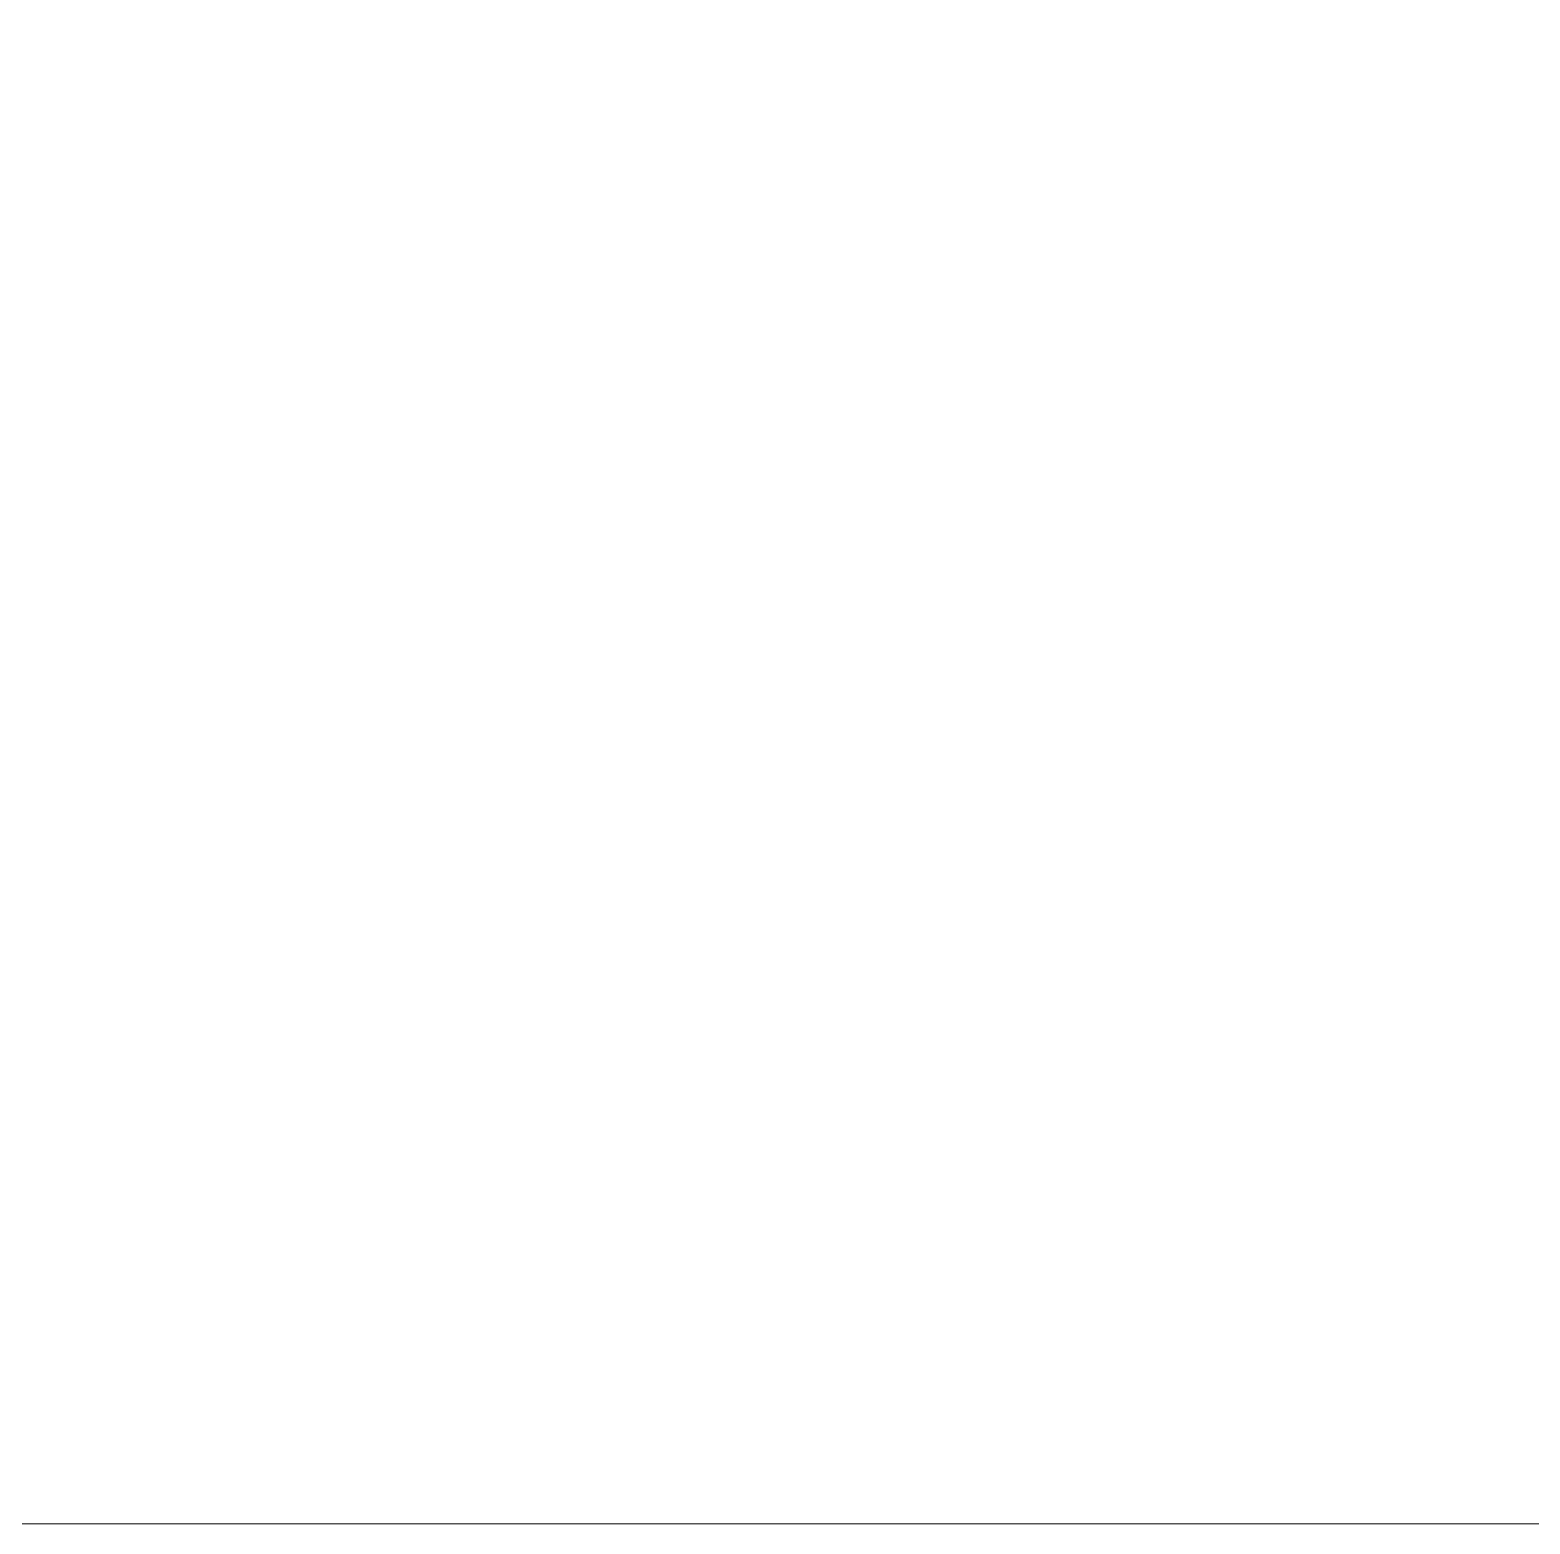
# Model space of a CAD drawing. Extents: x -2 to 9008, y -1000 to 0.
# Drawn here: x 1642.9 to 1893.9, y -1000 to -750 of the extents above; entities that cross this region are included whole.
import ezdxf

# ---------------------------------------------------------------- set-up
doc = ezdxf.new("R2010")
doc.units = 0
doc.header["$MEASUREMENT"] = 0
doc.layers.add('Layer 1', color=7, linetype='Continuous')

# ---------------------------------------------------------------- blocks, each defined once
blk = doc.blocks.new('block 7')
at = {"layer": 'Layer 1', "lineweight": 0}
blk.add_open_spline([(1144.96, 0), (1144.96, 0), (1144.96, -387.67), (1144.96, -387.67), (1144.96, -387.67), (1144.96, -389.9), (1144.96, -389.9), (1144.96, -389.9), (1144.96, -402.58), (1144.96, -402.58), (1144.96, -402.58), (1144.96, -409.55), (1144.96, -409.55), (1144.96, -409.55), (1144.96, -416.56), (1144.96, -416.56), (1144.96, -416.56), (1144.96, -422.52), (1144.96, -422.52), (1144.96, -422.52), (1144.96, -455.49), (1144.96, -455.49), (1144.96, -455.49), (1144.96, -470.32), (1144.96, -470.32), (1144.96, -470.32), (1144.96, -475.2), (1144.96, -475.2), (1144.68, -475.57), (1144.21, -475.88), (1143.44, -475.88), (1142.39, -475.88), (1143.61, -476.45), (1144.96, -476.67), (1144.96, -476.67), (1144.96, -485.16), (1144.96, -485.16), (1144.96, -485.16), (1144.96, -492.24), (1144.96, -492.24), (1144.96, -492.24), (1144.96, -500.31), (1144.96, -500.31), (1144.96, -500.31), (1144.96, -518.7), (1144.96, -518.7), (1144.96, -518.7), (1144.96, -531.82), (1144.96, -531.82), (1144.96, -531.82), (1144.96, -558.91), (1144.96, -558.91), (1144.96, -558.91), (1144.96, -597.92), (1144.96, -597.92), (1144.96, -597.92), (1144.96, -624.27), (1144.96, -624.27), (1144.96, -624.27), (1144.96, -625.85), (1144.96, -625.85), (1144.96, -625.85), (1144.96, -634.75), (1144.96, -634.75), (1144.96, -634.75), (1144.96, -703.41), (1144.96, -703.41), (1144.96, -703.41), (1144.96, -1000), (1144.96, -1000), (1144.96, -1000), (2144.96, -1000), (2144.96, -1000), (2144.96, -1000), (2144.96, -576.68), (2144.96, -576.68), (2144.96, -576.68), (2144.96, 0), (2144.96, 0), (2144.96, 0), (1144.96, 0), (1144.96, 0)], degree=3, knots=[0, 0, 0, 0, 1, 1, 1, 2, 2, 2, 3, 3, 3, 4, 4, 4, 5, 5, 5, 6, 6, 6, 7, 7, 7, 8, 8, 8, 9, 9, 9, 10, 10, 10, 11, 11, 11, 12, 12, 12, 13, 13, 13, 14, 14, 14, 15, 15, 15, 16, 16, 16, 17, 17, 17, 18, 18, 18, 19, 19, 19, 20, 20, 20, 21, 21, 21, 22, 22, 22, 23, 23, 23, 24, 24, 24, 25, 25, 25, 26, 26, 26, 27, 27, 27, 27], dxfattribs=at)

msp = doc.modelspace()

# ---------------------------------------------------------------- block references
at = {"layer": 'Layer 1'}
msp.add_blockref('block 7', (0, 0), dxfattribs=at)

doc.saveas('drawing.dxf')
